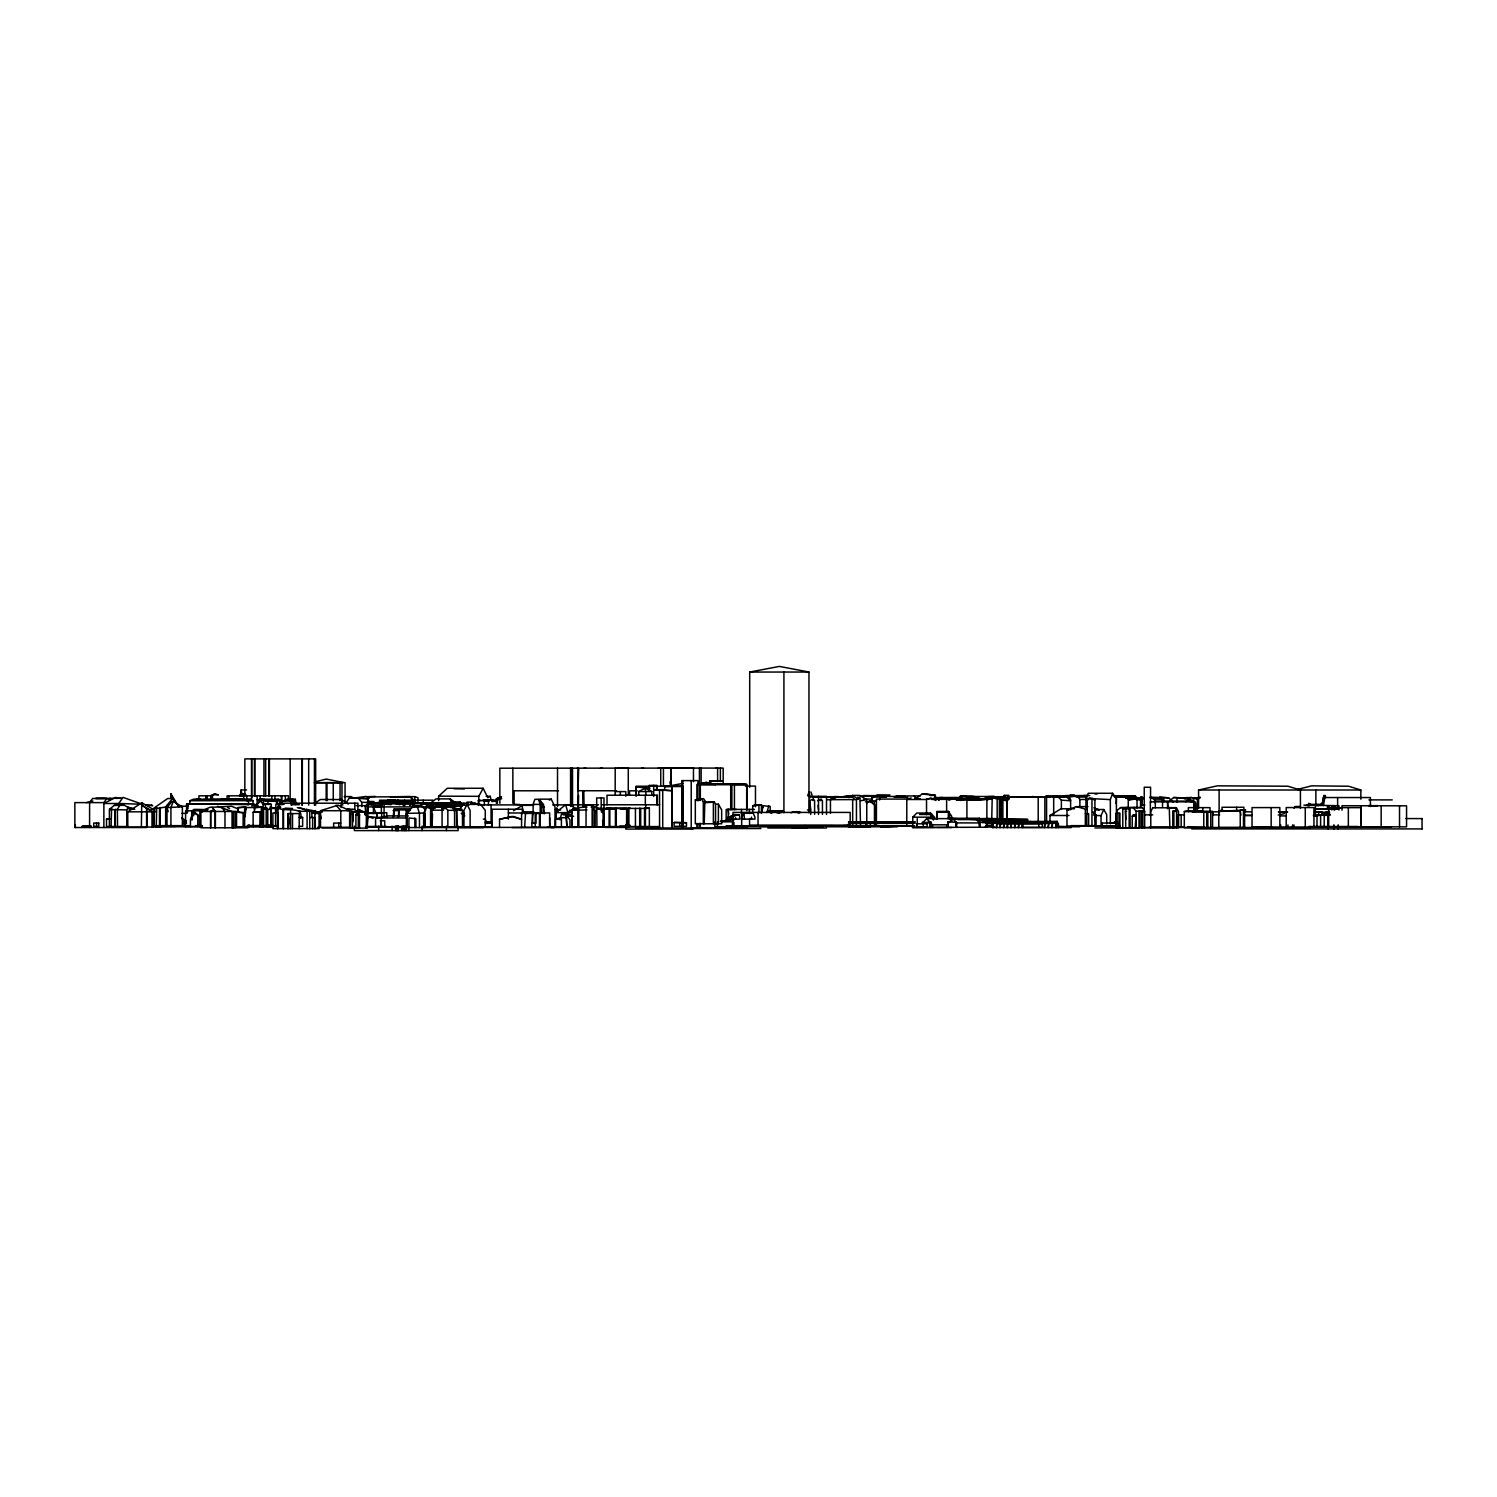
<?xml version="1.0" encoding="UTF-8"?>
<svg xmlns="http://www.w3.org/2000/svg" width="1497" height="1497" viewBox="0 0 1497 1497"><rect width="100%" height="100%" fill="white"/><g stroke="black" fill="none" stroke-linecap="round" stroke-linejoin="round"><path stroke-width="1.5" d="M472.528 803.197L476.776 803.87L470.545 803.197M154.827 810.27L141.841 802.841L141.71 805.087L146.612 808.23L146.594 827.111M497.397 803.29L497.434 798.762L501.551 796.853M406.043 826.138L406.305 830.592L406.529 813.376L413.677 805.873L421.387 805.985L425.784 810.008M146.612 808.23L147.342 827.111M572.21 806.527L571.835 768.186L571.835 806.434M578.385 806.527L578.591 795.337M583.531 806.527L583.175 790.79L583.175 806.49M601.457 812.197L601.532 808.979L596.798 808.998L594.683 814.087L594.739 826.849M432.539 814.181L432.034 826.812L432.034 810.158L434.953 807.239L453.479 807.164L460.683 810.42L457.895 809.147L454.096 810.981M1116.088 803.627L1116.406 799.136L1112.589 793.279L1088.282 793.279L1085.98 798.294L1085.98 807.557M1141.519 805.517L1142.005 798.855L1140.04 798.388L1137.383 800.277M397.846 830.592L398.183 826.138M1000.819 806.471L1001.343 799.173L1001.343 822.096M462.199 805.835L440.586 805.835M388.602 803.402L388.733 802.149L396.93 802.13M367.476 814.368L366.428 812.703L366.26 828.122M1190.115 800.745L1190.265 799.585L1193.015 800.745L1187.776 800.745L1190.265 799.585M240.231 796.385L241.129 789.948L246.575 789.948M1152.84 807.8L1176.492 807.8L1178.495 811.617L1178.495 827.747L1116.051 827.71L1116.051 813.189L1119.924 813.189L1119.924 827.71L1119.082 823.556M442.027 804.188L442.345 805.255M365.231 814.368C367.85 814.855 362.742 815.285 366.428 812.703M1320.972 805.611L1321.439 803.159M1322.394 803.066L1323.853 795.562L1325.219 795.562L1323.329 805.611L1323.329 797.545L1370.41 797.545L1370.41 806.546M413.078 805.592L413.49 803.402M962.234 797.564L939.368 797.639L938.806 800.165L938.806 798.238L935.775 797.433M820.768 800.745L821.105 799.23L817.493 800.745M812.946 800.577L813.283 799.061L809.671 800.577L809.671 809.727M359.093 812.104L353.011 811.935L352.319 828.122M365.118 814.873L365.436 811.973L363.023 812.291M367.476 818.953L367.701 806.153L365.436 806.135L365.436 813.526M425.691 806.92L367.514 806.902M413.266 803.702L412.816 805.517L420.788 805.517L421.275 803.683L425.953 803.683L430.837 806.078L433.101 806.022L433.101 803.402M446.761 806.041L447.453 803.197M387.555 801.55L373.576 803.01L373.951 801.513L367.607 801.55L368.786 802.373M367.607 801.55L368.786 796.909L410.796 796.76L414.763 801.55L393.936 801.55M365.436 806.135L367.532 803.777L374.119 803.402M429.901 806.92L425.504 806.846M375.822 812.871L373.427 806.92L381.361 806.92L373.427 805.536L373.894 803.758M403.161 805.423L403.161 803.197M559.972 819.795L561.487 813.975L565.604 814.031L569.983 819.795L569.983 826.793L555.593 826.831L555.593 818.99L561.412 817.68L566.689 817.68L566.689 826.831M931.284 816.857L931.92 814.48L919.607 814.499M353.086 811.935L353.217 815.079L352.487 814.2M423.37 803.122L413.247 803.197L420.376 803.14M1307.985 805.611L1308.771 803.29L1310.53 804.338M245.227 807.594L244.647 809.69L245.826 809.69L245.227 807.594L254.134 807.501L254.658 809.69M934.165 797.62L942.605 797.583L939.218 798.163L938.638 800.165M1094.812 819.72L1096.066 815.566L1101.043 815.566L1103.794 809.521L1095.673 809.521L1093.82 813.545M761.43 812.59L763.451 805.685L770.188 806.509L770.188 812.59M768.803 805.685L766.876 812.59M471.424 803.197L471.761 802.13L466.933 802.167M253.124 826.756L253.124 812.272L261.32 812.272L260.029 811.767L259.86 826.756M443.505 810.195L432.034 810.158L432.951 809.241L427.244 807.257L424.736 809.971L424.736 826.812L462.498 826.812L462.498 810.401L459.28 809.147L456.604 810.251L456.604 826.812M415.567 803.402L415.941 802.28M533.119 813.32L533.119 804.376L534.859 799.304L538.49 799.323L543.523 804.376L544.459 813.769M110.516 809.821L111.732 808.661M807.65 795.805L809.016 791.913L810.083 797.733M117.514 826.831L117.402 809.465L119.76 805.274L114.296 805.367L109.393 809.278L109.393 826.831L127.75 826.831M193.431 815.828L194.685 812.291L193.001 812.291L190.437 819.477L190.437 826.531M1110.344 823.855L1110.344 799.623L1112.589 793.279M182.391 825.857L182.391 806.789L173.184 801.475L170.92 807.65L170.92 825.857M245.826 809.69L244.984 816.744M425.391 809.521L423.745 813.32L425.092 813.432L425.092 827.542M399.736 804.825L400.317 803.496L395.695 803.533L407.689 803.197M571.835 813.75L571.611 810.364L569.796 810.364L568.242 813.825L565.641 804.731L570.656 804.806L575.653 808.736M971.141 799.23L974.94 799.304M373.146 818.354L368.112 816.445L367.158 827.055L408.906 827.055M355.912 815.079L359.486 815.079L355.912 815.079L357.577 811.973L353.011 811.935M936.598 818.653L936.897 811.411L948.443 811.411L951.643 816.183L951.643 820.73M948.237 818.803L948.443 811.411M1152.877 807.519L1150.781 811.617L1150.781 827.747M485.271 827.205L485.271 810.382L480.593 804.357L467.027 804.432L463.958 810.382L463.958 827.205M478.797 805.274L478.797 796.329L483.157 788.264L447.341 788.264L438.64 796.161L438.64 800.652M1309.538 805.386L1308.191 805.386L1308.771 804.338M1294.007 808.249L1294.98 806.49L1300.051 806.49M1056.47 827.542L1057.144 821.366L1058.136 827.542M886.523 796.891L880.273 796.947L879.618 799.978M1048.424 827.542L1048.779 822.639L1048.012 827.542M1052.204 827.542L1052.578 822.602L1051.792 827.542M1055.61 827.542L1056.47 822.545M1029.562 822.564L1030.273 821.366L1031.283 822.639M1030.048 822.564L1048.012 823.275M451.607 803.197L452.337 801.962L460.309 801.962L460.309 803.197M459.56 803.197L460.309 801.962M267.757 826.756L267.757 810.008L266.728 807.987L264.913 807.875L263.584 810.008L263.584 826.756M1135.194 827.71L1136.073 814.78L1133.135 814.78L1132.237 816.183L1132.237 827.71M1022.32 827.56L1022.694 822.639L1021.908 827.56M709.297 784.185L711.505 780.779L713.639 780.779M1014.517 827.56L1015.303 822.714L1014.929 827.56M1018.596 827.56L1018.989 822.676L1018.203 827.56M1007.556 827.56L1007.93 822.751L1003.888 823.35L1003.888 827.56M1010.831 827.56L1011.205 822.751L1014.517 823.294M1003.888 823.35L1003.495 827.56M1000.239 827.56L1000.632 822.714L999.865 827.56M405.837 817.456L406.454 809.709L398.894 809.709L398.258 817.456M996.609 827.56L997.002 822.676L996.216 827.56M372.978 803.402L371.013 805.349L371.013 803.402M992.885 822.602L992.979 827.56L992.885 822.602L993.615 821.516L994.757 822.732M393.056 817.456L394.067 809.147L409.822 809.147M459.878 808.736L462.461 804.993M117.178 798.257L115.662 797.377L103.873 803.496L118.675 803.496L123.016 797.377L142.458 804.263L138.229 804.263M1042.754 823.5L1055.722 823.2L1056.863 821.591L1058.435 823.837L1058.435 827.523M232.952 800.203L202.974 799.623L243.637 799.005L219.105 800.165M103.873 827.523L103.873 802.617L106.848 798.5L109.955 799.847M743.934 813.17L741.034 819.121L754.937 819.121L754.937 817.175L753.216 813.227L743.934 813.17L744.496 819.121M156.287 825.857L156.698 807.725L154.472 807.706L167.664 798.537L172.473 798.537L178.704 806.209M1001.755 798.855L1004.375 795.356L1008.941 795.356M602.636 820.468L603.272 826.849L603.272 809.858L595.151 807.051L592.962 809.84L594.739 809.896L594.683 826.849M1071.178 827.616L992.024 827.523L993.278 821.591L1057.144 821.366M168.225 811.692L167.009 807.65L171.856 801.475L173.184 801.475M922.713 821.965L921.927 822.957L929.843 822.957L930.741 821.853L922.713 822.863L926.624 818.634L949.397 818.634L951.68 821.067M165.643 825.857L165.643 807.014L172.473 798.537M569.796 812.646L555.743 812.646L565.641 804.731M126.777 826.831L126.777 809.914L128.592 807.688L130.239 809.39M368.954 801.12L366.896 798.612L349.381 797.976L346.35 802.373M1001.961 800.128L1007.35 799.304M254.771 806.733L260.16 800.521L263.566 804.413L260.16 800.521M260.646 800.521L257.147 804.544L257.147 795.88M289.333 799.435L291.578 800.82L291.634 804.6L299.437 804.6L296.144 803.739M411.151 804.937L413.471 802.336M159.524 825.857L159.524 808.081L165.643 807.014M992.099 798.687L987.084 799.566L990.939 798.893M320.489 827.242L320.564 810.663L338.191 805.143L349.624 810.7L349.624 827.242L317.458 827.429M280.706 800.82L290.699 800.315L291.747 804.6L297.791 803.702M111.096 826.831L111.564 809.016L109.58 808.736M250.673 800.745L250.673 799.492L243.057 799.679L250.673 799.473L253.03 800.652L253.03 804.619L255.463 804.619L247.66 803.964M912.777 817.175L916.8 813.039L930.479 813.039L934.484 817.175L912.777 817.175L912.777 827.467L986.617 827.242L986.617 822.489L979.319 818.279L947.863 818.279M948.013 827.242L948.013 821.834L948.855 822.695L952.897 818.691L956.826 822.901L979.525 822.938L975.595 818.691L951.194 818.784M114.745 826.831L114.745 809.746L117.402 809.465M574.361 809.821L572.864 809.129L578.852 809.241L578.852 826.849M606.173 826.718L649.361 826.718L649.361 808.193L644.29 808.361M1094.906 826.101L1094.906 799.941L1092.585 798.331L1089.629 798.331L1087.252 800.39L1087.252 814.405M600.035 809.521L604.114 810.102L604.114 826.849L571.723 826.849L571.723 810.064L572.864 809.129M1170.242 800.315L1173.667 797.508L1189.516 798.257L1173.667 797.508M866.576 803.215L869.495 800.839L876.512 800.839M243.038 793.859C250.055 796.367 242.308 791.876 239.801 795.412M280.557 807.108L275.56 808.736L275.56 826.325L277.6 826.325M1136.541 800.221L1142.005 796.965L1142.005 805.517M1135.025 807.519L1120.542 807.613L1116.968 810.495L1116.968 827.71M1142.005 796.965L1140.04 798.556M571.723 810.064L578.852 809.241M430.949 802.785L436.057 798.893L450.148 798.893L455.387 802.542M211.133 795.824L211.208 800.165L211.133 795.618L213.921 794.233L218.319 794.795L213.921 794.233M914.966 799.099L922.171 793.99L927.354 793.99L935.382 795.487L935.382 800.072M271.256 826.307L271.256 804.376L267.944 803.814M314.857 803.309L320.321 799.529L341.522 799.529L348.258 804.095M244.479 794.495L240.942 794.795M957.182 799.136L961.037 796.516L994.233 796.498L995.486 798.724M1188.337 811.018L1212.551 811.468L1212.551 827.71L1184.314 827.71L1184.314 811.542L1207.836 811.73L1207.836 827.71M513.508 810.738L522.64 805.349M160.759 827.036L127.769 827.111L127.769 811.823L141.841 802.841M277.6 812.965L277.918 828.627L277.6 807.893L280.557 807.632M1049.977 822.246L1049.977 815.491L1061.036 808.773L1074.565 808.773M950.165 819.551L948.892 811.861L937.234 812.253L937.234 818.803M848.78 797.639L852.504 795.412L859.727 795.412L866.763 799.772L866.763 826.756M834.783 797.096L830.442 799.679L830.442 813.339M937.234 812.253L948.892 811.861M285.085 808.155L292.57 808.474M704.226 823.762L704.825 802.13L714.387 802.13L715.547 804.188L715.547 823.762M704.226 802.71L714.387 802.13M827.018 799.679L856.452 799.585L859.914 798.013L860.532 826.756M215.849 794.233L211.133 795.618M771.142 813.227L773.612 811.861L779.507 812.89L773.612 811.861M501.121 796.629L496.368 798.855L496.368 803.365M1190.396 810.607L1188.337 811.73L1188.337 807.632L1210.006 807.632L1210.006 811.73L1202.128 811.73L1202.128 810.7L1192.042 811.73L1210.755 811.73L1210.755 827.71M1320.616 815.004L1323.254 813.563L1329.486 814.424L1323.254 813.563M271.836 795.824L271.836 799.679L259.168 799.585L281.23 800.539L278.872 799.51L257.147 799.679L267.944 800.633L267.944 804.376M350.335 828.122L351.252 811.449L355.369 811.599L359.392 809.503L363.584 812.347M638.695 795.225L638.695 791.557L645.132 788.227L651.775 791.557L651.775 795.225M273.558 826.812L236.545 826.756L236.545 812.216L244.647 812.74L238.004 812.216L238.004 807.65L245.826 807.089L245.826 809.11M549.305 800.128L551.252 799.155L555.013 807.07L555.013 826.737L548.127 826.737M247.66 804.619L253.816 803.814M238.004 807.65L245.826 807.089M450.784 807.669L451.776 807.201L454.601 810.326L454.601 826.812M442.083 826.812L442.083 808.623L445.021 807.201L447.846 810.326L447.846 826.812M991.575 826.55L992.212 797.807M991.575 798.107L999.36 798.425L999.36 822.227M242.963 795.824L239.539 795.412M484.934 800.259L489.351 800.783L483.83 800.652M247.884 827.785L200.897 827.785L200.897 811.468L209.973 807.257L212.2 807.276L214.165 809.858L210.721 811.468L210.721 827.785M214.165 809.858L210.553 811.468L210.553 827.785M496.368 798.855L500.709 796.853M410.608 801.999L414.632 800.184M920.356 795.899L896.179 796.011M369.272 797.153L370.227 796.741M274.943 795.824L274.943 799.679L278.872 799.454L281.23 804.301L283.644 804.301L281.342 804.301M1335.754 809.316L1337.457 808.586L1315.395 809.222L1329.954 809.222M727.261 817.624C731.509 819.888 741.389 809.259 739.462 819.158L727.261 819.158L727.261 817.624L729.395 816.707M729.657 816.595L734.428 814.518L739.462 815.004M482.539 800.352L486.3 799.623M763.058 806.977L761.43 804.881L754.413 804.937L752.692 805.91L752.692 812.684M790.921 812.815L793.41 811.748L799.304 812.684L793.41 811.748M187.911 808.548L187.424 804.114L189.857 803.964L189.857 800.727L193.076 799.398L250.673 799.492M253.124 812.272L260.029 811.767M752.692 805.91L761.43 804.881L761.374 813.432M238.491 809.091L231.567 806.265L212.218 807.276L215.4 811.468L215.4 827.785M872.059 801.475L872.059 797.115L877.485 794.944L889.929 794.944M243.038 794.533L241.092 795.412L242.963 795.412M911.13 797.882L906.789 799.492L926.531 799.51L930.835 797.882L934.502 799.51M354.49 798.013L366.091 796.423L369.272 798.032M1118.409 826.045L1066.987 826.157L1066.987 810.045L1076.399 806.64L1088.001 806.64M1322.281 814.536L1313.412 815.828L1316.93 815.828M269.591 803.833L263.453 804.376L271.256 804.376M835.588 797.901L830.442 799.679L832.819 797.003L811.542 797.003M626.064 826.681L630.181 825.296M1245.71 827.579L1218.801 827.579L1218.783 811.337L1220.654 810.981M957.949 800.277L983.323 798.762L979.15 800.109L966.613 800.109M491.39 800.745L490.211 796.292L487.779 797.695L483.157 788.264M314.445 812.74L321.911 812.141M1111.429 823.069L1117.417 822.471M1125.744 827.71L1125.482 807.594L1126.661 807.594L1125.744 808.736L1130.085 808.455L1130.085 827.71M254.303 811.767L254.658 807.538L262.536 807.164L262.536 826.756L260.89 822.489M1327.82 815.603L1330.384 814.798M1122.787 827.71L1122.787 808.642L1130.085 808.455M1126.399 808.361L1122.787 808.642M254.658 807.538L262.536 807.164M348.764 810.551L352.469 809.503M1336.784 808.848L1342.023 807.968M382.016 801.475L393.936 799.772L398.632 801.55M628.89 826.718L628.89 808.399L630.069 808.062L606.173 808.399L610.851 808.155L609.953 808.399M628.89 808.399L645.413 808.399L645.413 826.718M189.857 803.459L187.424 804.114L191.934 804.114M367.85 813.283L384.018 812.946L384.149 803.889M965.266 798.724L956.415 799.51L965.808 799.23M1297.207 789.48L1311.653 785.85L1348.591 786.224L1360.848 790.004L1360.848 799.155M86.377 802.617L92.889 801.007M315.324 781.733L326.29 779.076L343.3 782.463M667.737 786.224L682.95 783.38M699.754 783.885L706.004 782.351L715.716 784.503L745.263 784.503L735.551 784.596M1053.27 797.433L1066.145 796.404L1070.617 800.764L1061.392 800.165L1057.574 796.404M1062.346 797.321L1066.145 796.404M954.768 798.406L948.537 799.828L956.415 798.388L954.768 798.837M499.549 827.523L499.549 819.289L511.843 816.464L521.574 819.533M1278.195 815.023L1284.501 813.601M1198.573 808.305L1198.573 790.004L1217.435 785.831L1287.907 786.224L1300.425 790.004L1300.425 808.305M701.831 783.474L706.322 782.482L715.716 784.54L696.891 784.503L696.891 800.521M701.644 799.061L695.319 799.922L695.319 823.762L721.666 823.762L721.666 809.971L718.392 804.188L715.547 804.188M695.319 799.922L703.59 798.65L705.536 801.531L703.309 801.644L701.288 798.65M850.67 796.572L852.223 796.236L843.747 796.554L851.98 795.786M1086.579 795.768L1087.683 795.768M300.467 817.849L302.637 817.399L302.637 826.307L299.119 826.307M1002.335 798.799L1005.479 798.144L990.977 798.144M880.273 796.947C882.145 795.075 930.835 798.706 893.971 796.891M1196.59 798.5L1200.051 797.789M1193.277 798.743L1200.295 797.34M524.661 827.261L525.541 812.965M749.698 787.291L749.698 672.059L779.394 666.408L808.96 672.041L808.96 812.834M532.633 823.2L532.633 813.339L531.753 827.261M349.026 809.409L350.036 809.297M1243.913 809.933L1243.913 807.257L1222.039 807.257L1222.039 811.168L1245.71 810.027L1243.483 810.42M1046.571 823.518L1046.571 796.928L1044.85 797.209L1044.85 823.537M721.423 820.899L729.507 820.3M729.507 820.019L720.263 821.46L734.316 819.701M1130.329 799.81L1137.028 798.762L1128.251 798.762M386.806 817.287L386.806 812.721L365.755 812.721L371.219 812.834M486.955 822.62L491.858 821.909L491.858 827.13L454.227 827.074M860.532 800.689L866.763 799.772M1030.273 797.209L1032.425 797.003M128.368 826.531L106.512 826.531L106.512 819.215L109.749 818.803M609.111 808.754L616.277 808.661L609.111 808.754L609.111 826.924M491.802 801.55L496.368 801.045L489.893 799.791M660.738 786.318L660.738 768.111L671.03 767.924L671.03 786.281L671.03 767.924M277.918 807.688C283.195 812.628 304.116 805.274 300.541 817.867M690.791 768.204L693.467 767.924L693.467 781.677M340.006 782.463L338.116 782.781M423.745 827.542L423.688 813.002L406.529 813.376M151.515 809.54L154.809 809.222M682.95 785.962L664.612 786.524L682.819 786.524L682.819 827.991M243.057 799.81L247.005 799.473L247.005 800.745L247.005 799.492M898.724 797.153L905.46 796.591L894.214 796.516M280.201 800.82L295.302 800.858L293 799.435L285.347 799.679L289.333 799.379L289.333 800.82M1120.598 796.498L1129.056 795.768M1116.612 797.751L1116.144 796.498L1135.194 795.768L1137.907 798.65M1371.215 805.442L1368.595 805.648L1377.783 805.648L1371.963 806.116M584.036 768.204L585.739 767.998M600.484 768.204L602.224 768.204M182.391 806.789L167.009 807.632M298.633 811.411L315.493 810.962L315.736 813.713L311.881 812.478L311.881 817.1M641.745 768.186L643.504 768.017M658.175 768.186L659.915 768.186M1057.668 796.891L1077.84 796.142L1079.88 799.754M1066.874 796.891L1077.84 796.142M717.606 768.073L715.884 768.204L717.606 768.017L717.606 781.509M156.287 808.305L159.524 808.081M297.342 807.613L298.577 807.8M660.738 768.111L693.467 767.924M668.373 768.186L670.899 767.942M288.547 799.248L295.302 799.248L295.302 804.6L293 799.435L288.434 799.679L288.434 795.786L227.095 795.824L227.095 799.604M951.381 819.308L988.301 818.466L1027.578 819.439L1027.578 820.712L983.342 819.701M957.837 819.608L1027.578 819.439M181.792 818.129L186.451 820.899M1118.409 796.123L1135.194 795.768M1117.997 796.441L1133.135 795.712L1129.524 795.712M309.692 811.411L309.729 828.739M274.943 799.679L278.872 799.51M933.623 818.709L937.945 818.522M228.929 795.861L228.929 799.623L243.637 799.005M380.986 818.017L381.585 827.055M367.383 796.685L375.298 796.423M979.525 822.321L986.617 822.489L982.163 822.489M555.855 812.497L556.061 819.009M410.253 796.554L390.23 796.797L414.763 796.629L417.925 797.676L417.925 802.093M985.344 799.099L989.311 799.005M1005.198 799.099L1008.622 799.024M119.891 805.367L124.307 805.274L128.592 807.688M483.587 800.577L488.452 800.82L488.452 805.386M193.001 812.291L199.382 816.183L199.382 826.531M876.531 796.254L873.312 796.31L872.059 799.042L864.012 799.117M968.278 796.591L974.117 796.498M994.233 796.498L988.581 796.591C989.629 801.382 971.983 800.465 974.21 797.096L960.475 795.974L960.475 800.502M1022.32 823.219L1025.595 823.163L1027.148 821.516L1028.252 822.751M1052.204 823.219L1055.61 823.163M115.456 798.331L121.575 798.257L95.658 798.444L104.958 798.444M487.573 800.764L483.83 800.801L487.573 800.839L484.28 799.623M435.047 805.835L459.317 805.854M849.678 822.059L914.779 821.872M849.678 823.313L914.779 823.144M1128.251 797.302L1114.46 796.872L1128.251 797.302L1128.251 808.361M1018.596 823.275L1021.908 823.219M1048.424 823.256L1051.792 823.219M224.4 799.417L228.966 799.192M259.168 799.548L271.836 799.417M922.171 793.99L935.382 795.487M461.338 803.477L458.7 803.496L461.394 803.515M431.061 803.402L431.061 804.376L442.064 804.394L444.104 806.06L446.424 806.041L446.312 803.402M313.341 811.486L321.668 812.01L319.516 811.879M447.378 803.533L457.783 803.515L458.849 806.378L458.7 803.197M1173.367 802.074L1168.633 797.826L1149.939 797.134M269.947 808.511L276.72 808.455L269.834 807.145M499.549 819.289L513.153 816.464L520.919 818.915M850.128 822.096L915.004 821.872M850.128 823.369L915.004 823.144M1014.929 823.294L1018.203 823.275M200.766 799.304L196.201 799.66L200.766 799.623M457.783 803.515L454.938 803.197M850.67 795.936L852.298 795.917M383.288 803.402L390.68 803.402M447.378 805.929L449.044 805.929L445.451 803.683L446.312 806.92M522.659 805.367L533.624 805.311M460.683 810.42L462.498 810.401M983.51 822.283L990.415 822.246L990.415 823.518L985.812 823.537M833.792 796.61L838.582 796.591M383.962 803.402L381.978 805.386L382.072 803.402M1194.213 810.139L1194.512 801.569L1194.512 810.139M373.427 805.536L381.361 805.517L381.829 803.758L413.49 803.702L413.864 805.592L413.864 803.402M320.489 810.738L349.755 810.682L347.267 809.297L347.267 810.738M1141.724 811.224L1136.073 811.224L1133.135 807.575M1007.556 823.35L1010.831 823.331M715.716 784.503L699.904 784.503L699.941 800.539L699.904 784.334L746.685 784.391L746.685 809.634M1070.074 795.038L1074.303 795.038M501.738 798.762L497.229 798.762L497.229 803.365M259.804 799.342L264.763 799.473L264.763 800.745M1187.832 798.743L1176.941 797.789L1176.941 802.355M189.857 800.727L253.03 800.652M478.348 805.386L478.348 800.483L481.248 800.465M1163.656 798.968L1152.746 798.612L1161.822 798.612L1163.656 798.968L1163.656 800.727M488.452 800.82L478.348 800.483M370.676 803.402L368.636 805.349L368.636 803.402L468.093 803.197M445.694 803.683L436.114 804.544M413.471 803.59L405.313 803.59L404.658 805.48L404.564 800.184M433.12 803.702L435.515 803.402M429.358 806.92L435.777 806.378M1222.843 810.214L1220.673 810.364M311.881 812.478L319.048 813.788L319.048 828.627L272.884 828.627L272.884 812.965L277.918 812.965L277.544 828.627L277.6 807.108M408.456 815.959L388.434 815.902L375.485 818.036L406.697 817.942L406.697 827.055M428.741 826.756L429.751 826.756M749.698 672.059L808.96 672.041M617.382 768.186L628.684 768.186M577.318 768.111L578.684 768.391L578.01 790.715L616.465 790.79M703.627 783.436L709.69 783.436L709.69 780.873L722.321 781.247L712.011 780.742L717.793 781.097M314.258 782.594L345.059 782.594L345.059 802.935M315.53 782.781L341.41 782.781M699.96 784.334L746.685 784.391M676.869 786.224L636.225 786.224L636.225 795.936M745.45 786.093L755.48 786.093L755.48 806.733M649.923 786.767L635.926 786.767L635.926 795.936M656.753 786.767L656.453 789.724M1198.573 790.004L1360.848 790.004M662.722 827.991L662.722 789.724L653.702 789.724L672.003 790.678L656.753 789.724M558.512 790.809L514.126 790.79L514.126 804.263M637.217 790.828L629.545 790.828L629.545 795.319M615.173 791.595L625.802 791.595L625.802 796.254M638.695 791.557L651.775 791.557M1094.925 793.953L1097.133 793.953M863.282 795.543L884.858 795.73M1065.452 795.562L1088.094 795.562M1112.982 795.562L1126.754 796.367M211.695 795.824L198.914 795.824L198.914 799.66M1066.051 795.824L1045.935 795.824L1049.678 797.227M486.113 796.292L490.211 796.292M846.928 796.217L853.477 796.217M860.008 796.217L875.913 796.236M344.198 796.591L351.084 796.591L354.302 798.425M809.035 796.348L826.512 796.348L826.512 814.443M1032.35 796.629L1033.491 796.629L1032.032 796.666M852.018 796.76L812.89 796.703M895.019 796.872L902.41 796.984M1004.974 796.722L984.82 796.722L988.376 797.171M1007.425 796.76L1046.571 796.928M872.059 797.115L886.318 797.003M960.475 795.974L979.169 797.059M1076.118 797.059L1085.25 797.059M1126.043 797.134L1127.971 797.134L1129.543 800.352M1200.051 797.508L1192.828 798.519L1199.003 798.537M939.368 797.639L962.122 797.639M967.549 797.676L972.882 799.173L967.549 797.096M1126.081 797.789L1128.102 797.789M1176.941 797.789L1187.832 798.519M1125.838 798.013L1143.914 797.995M1150.295 797.995L1154.58 797.995L1154.58 802.56M106.848 798.5L92.571 798.5L89.595 802.617L89.595 827.523M1008.884 798.238L995.468 798.238L999.042 798.762M1128.102 798.388L1144.064 798.65M349.381 797.976L366.896 798.612M999.678 798.612L1007.855 800.24M908.847 799.08L876.419 799.08L876.419 825.951M991.968 799.099L926.531 798.837L926.531 814.649M1002.541 799.005L1009.146 799.005M551.252 799.155L539.743 799.155L543.523 807.126M931.789 799.267L949.229 799.267L931.752 799.454M229.92 799.641L193.057 799.66L200.766 799.417L196.201 799.398M1006.882 822.246L1006.882 800.764L1003.252 798.444L1001.343 798.949L1007.855 799.81M1089.629 798.331L1094.906 799.941M1368.932 799.885L1392.21 799.885M432.989 800.184L379.602 800.184L379.602 803.833M486.525 800.259L497.94 800.259M956.377 800.147L960.812 800.147M1001.343 799.772L1006.882 800.764M265.437 801.288L277.563 801.288L275.953 799.548L276.72 804.301M496.368 801.045L487.723 799.791M1194.512 801.569L1189.628 801.325M865.434 801.831L874.473 801.831L874.473 825.801M1150.351 815.734L1150.351 801.831L1194.007 801.831L1187.215 801.138M103.873 802.617L74.85 802.617L74.85 827.523L146.519 827.542M358.737 798.612L361.806 802.373L367.607 802.373M416.185 803.197L441.596 802.691L441.952 803.908M457.184 802.673L460.72 802.673M441.278 803.197L452.805 803.159M475.597 803.178L474.605 803.159M367.532 803.777L370.676 803.777M372.079 803.777L383.962 803.777M248.521 803.964L186.564 803.964L186.564 812.908M277.506 803.814L282.315 803.814M381.623 803.889L384.766 803.889M398.277 804.039L401.945 804.039M283.644 804.301L275.86 804.301L275.86 812.852M514.781 804.338L519.908 804.544M533.119 804.376L541.296 804.413L543.13 807.126L543.13 813.676M1322.412 804.338L1308.191 804.338L1308.191 805.386M453.947 804.469L457.783 804.469M468.879 804.993L455.051 805.255M480.219 804.899L533.512 804.918M552.655 804.918L598.538 804.768M602.206 804.768L659.559 804.768M1141.275 805.049L1144.906 805.049M114.296 805.367L124.307 805.274M464.257 805.255L452.899 805.255L458.381 805.274M525.597 805.18L529.957 805.18M1303.906 805.087L1309.576 805.723M356.267 805.648L367.607 805.648M251.496 805.873L258.401 805.873M421.387 805.985L413.677 805.873M179.359 806.191L188.416 806.191M440.848 806.265L461.675 806.265M1316.705 805.723L1318.932 805.723M587.03 807.051C574.642 807.313 562.198 811.243 586.974 809.84M591.09 807.051L595.151 807.051M427.244 807.257L435.365 808.099M1120.542 807.613L1142.08 807.575M1133.79 807.575L1142.379 807.575L1144.662 811.224L1144.662 827.71M1167.885 807.65L1175.912 807.65L1175.912 811.617M299.55 808.024L308.419 810.813M596.218 808.474L626.625 808.474L626.625 826.924M284.954 809.054L291.69 809.054M454.283 808.979L461.656 808.979M627.524 808.904L620.207 808.773L627.524 808.904L627.524 826.924L584.036 827.093M348.258 809.297L354.714 809.297M727.149 809.409L754.432 809.409M1094.401 809.578L1098.573 809.596M193.207 809.559L207.746 809.559M394.067 809.465L409.822 809.465M555.293 809.69L559.803 809.69M736.468 809.447L726.157 809.503L726.157 821.105M207.746 809.783L194.254 809.559M556.192 809.877L560.683 809.877M807.388 809.989L810.682 809.989L810.682 814.48M447.846 810.326L454.601 810.326M410.309 810.495L408.138 810.495L406.903 814.331L406.903 827.542M203.611 810.813L185.628 810.813L185.497 826.587M393.056 810.644L398.258 810.644M405.837 810.644L409.299 810.644M767.905 810.719L783.287 810.719L768.579 811.206M355.369 811.954L363.846 811.954L356.08 811.224M1126.661 811.224L1125.482 811.224L1125.931 819.477M1144.662 811.224L1139.011 811.037L1139.011 827.71M1186.129 811.224L1189.03 811.224M1209.632 811.73L1212.551 811.468M200.897 811.468L232.072 811.468L232.072 827.785M238.622 811.468L232.727 811.468L232.727 827.785M127.769 811.823L155.52 811.823M533.868 811.823L523.445 811.823L521.873 805.349M1172.806 811.617L1175.557 810.981M1184.333 811.542L1187.252 811.224M1219.774 811.823L1213.019 811.823L1213.019 815.547M1244.55 811.823L1251.38 811.823M1279.018 811.898L1287.214 811.898M315.362 811.879L321.668 811.879M365.436 811.973L355.369 811.224M936.598 811.992L948.162 811.973M1278.382 812.01L1287.588 812.01M1314.478 812.235L1321.757 812.235M1325.874 812.16L1329.486 812.16L1329.486 815.341L1324.209 815.341M1329.093 812.253L1315.077 812.235L1315.077 815.846M379.321 812.946L384.018 812.946M508.381 812.983L549.661 812.965L549.661 827.261L459.878 827.523M181.773 813.376L186.358 813.376M464.482 813.414L461.301 813.414L464.837 815.846M524.661 813.507L532.633 813.339M540.267 813.451L535.234 813.451L535.234 827.261M367.85 813.432L376.121 813.432M1085.344 813.601L1088.637 813.601L1088.637 826.194M566.278 814.555L562.816 814.555L571.555 814.574M1093.39 814.986L1096.066 814.986L1096.066 825.97M1144.587 814.855L1152.765 814.855M1177.091 814.855L1184.239 814.855M1212.832 814.892L1219.625 814.892M1317.004 814.78L1324.134 814.78M353.217 815.079L352.768 821.61M1245.298 815.322L1252.315 815.322M1313.412 815.117L1318.67 815.117M1049.977 815.491L1068.989 815.491M1244.101 815.547L1251.305 815.547M565.772 816.033L573.669 816.258M1132.237 816.183L1135.194 816.183M309.729 817.568L314.838 817.568L314.838 828.739L314.931 812.478M368.112 816.445L381.585 817.998M549.661 817.605L549.792 827.261M415.904 827.542L415.904 818.747L408.98 817.961L408.831 830.592M1405.814 818.578L1422.15 818.578M106.512 819.215L111.096 819.215M984.259 819.439L998.911 819.439L998.911 820.712L950.501 818.391M380.182 820.805L384.71 820.805L384.71 827.055M721.648 821.834L732.407 821.834L732.407 826.681M485.477 821.909L491.858 821.909M870.356 822.508L848.537 822.096L870.356 822.508L870.356 826.924L848.537 826.924L848.537 823.706M1115.789 822.021L1114.386 822.021L1117.922 822.414M340.792 823.088L333.644 823.088L333.644 827.242M485.271 823.069L491.69 823.069L491.69 827.205M1118.278 823.051L1101.811 823.051L1101.811 826.849L1118.278 826.849M182.073 818.129L184.15 823.238L186.507 823.238L185.347 819.963M531.753 823.2L536.057 823.2L536.057 813.451M926.624 818.634L932.444 824.81L948.35 824.81M156.549 825.652L190.044 825.652M195.527 825.633L202.413 825.633M274.101 825.633L248.371 825.633L266.99 825.689M843.747 825.596L879.993 825.596M881.845 825.633L913.432 825.633M1071.103 825.652L1095.074 825.652M183.308 825.764L154.303 825.857L154.303 807.725M726.157 825.745L832.931 825.689M852.018 825.801L914.798 825.876M985.7 825.895L991.575 825.895M1072.32 825.783L1117.585 825.951M247.042 825.988L274.213 826.082M619.758 826.101L626.158 826.101M752.692 826.25L770.188 826.25M825.24 826.007L840.173 826.007M156.53 826.475L175.804 826.4M185.628 826.531L202.394 826.307M246.799 826.4L272.136 826.419M365.755 826.438L386.806 826.438M393.056 826.55L407.577 826.55M609.204 826.587L659.559 826.587M759.035 826.456L769.514 826.456M825.67 826.269L859.559 826.269M985.681 826.325L993.409 826.475M1057.125 826.325L1070.991 826.662M1114.386 826.288L1117.922 826.288M1308.621 826.494L1358.135 826.494M155.8 826.718L202.376 826.812M365.436 826.756L408.999 826.756M734.316 826.681L714.855 826.681L714.855 821.928M745.412 826.681L823.649 826.681M826.269 826.756L887.216 826.774M1056.639 826.756L1079.805 826.756M1308.939 826.849L1406.562 826.849L1406.562 805.816L1342.023 805.723L1342.023 810.176M531.753 826.999L536.057 826.999M985.101 826.905L994.233 826.905M1149.322 827.13L1183.678 827.111M1391.48 826.98L1252.035 827.018L1252.035 807.594L1279.86 807.594L1279.86 827.018M551.046 827.504L591.558 827.298M605.275 827.429L627.168 827.429M747.396 827.261L733.979 827.261L733.979 822.489M1141.219 827.485L1272.394 827.485M1309.819 826.905L1313.412 826.905M1315.077 826.905L1318.67 826.905M1321.757 826.905L1325.35 826.905M393.655 827.542L483.363 827.579M511.843 827.598L554.302 827.598M791.539 827.523L807.632 827.523M912.384 827.542L935.382 827.542M936.598 827.523L951.643 827.523M321.874 827.897L367.476 828.122M635.926 827.991L746.685 827.991M767.886 828.009L826.512 828.009M1094.925 827.935L1139.254 827.935M1207.967 827.991L1264.89 827.991M1265.208 828.103L1310.1 828.103M690.753 828.533L760.85 828.533M1191.762 828.908L1422.15 828.908M692.999 829.076L625.802 829.076L625.802 824.51M1034.97 797.059L1045.393 797.078M1191.724 797.62L1186.391 797.602L1188.075 799.08M956.415 799.623L962.59 799.641L959.989 799.061M228.966 799.417L221.257 799.604M432.745 803.197L436.001 803.197M365.474 805.985L365.848 811.318M1325.781 809.297L1329.766 809.316M445.096 808.623L442.083 808.623M602.505 808.754L609.672 808.998L602.505 808.474M1076.399 806.64L1087.252 809.578M1066.987 810.027L1068.989 810.027M604.114 810.102L601.569 809.858L603.272 810.083M132.99 809.241L127.432 808.38M1279.785 815.902L1286.241 815.902M299.119 817.381L302.637 817.399M981.545 819.926L1027.578 820.712M956.826 827.242L955.965 822.302L955.965 827.242M1085.943 799.492L1079.88 799.473L1079.88 806.883M674.08 822.471L686.468 822.695L686.468 826.325L674.08 826.325L674.08 822.471L686.468 822.695M1083.791 795.525L1089.835 795.562M833.511 796.703L852.448 797.096L854.169 798.855M438.64 796.161L478.797 796.329M228.929 799.623L243.637 799.679L243.637 795.861M644.515 826.718L644.515 808.155L649.361 808.193M601.42 809.84L603.272 809.84M202.413 812.029L200.186 811M1000.239 823.294L1003.495 823.313M996.609 823.275L999.865 823.294M232.072 811.468L217.477 806.265M555.593 818.99L560.795 819.027M982.032 822.171L990.415 822.246M986.224 823.462L990.415 823.518M454.957 803.608L456.155 803.533M189.857 803.964L248.521 804.619L248.521 800.652L246.649 799.304M347.267 809.297L348.633 809.316M262.536 809.072L271.069 809.484L271.069 826.756M992.979 823.182L996.216 823.256M117.514 809.727L126.777 809.914M454.021 788.713L464.351 788.956M998.911 819.439L970.879 818.784M984.895 820.375L998.911 820.712M992.024 823.2L998.256 823.369M456.604 810.251L457.034 826.812M118.675 803.496L142.458 804.263M970.224 796.516L976.287 796.741M961.037 796.516L967.118 796.741M935.382 798.275L935.756 800.483M229.92 800.034L220.714 799.585M224.4 799.192L227.095 799.323M985.101 799.099L989.311 799.304L962.178 799.51M1085.98 798.294L1110.344 799.623M948.013 821.834L956.826 822.302M1126.605 798.35L1131.957 798.706M111.096 809.503L114.745 809.746M483.4 819.158L485.421 819.308L486.955 823.556M617.382 767.924L620.039 768.186M958.061 798.631L962.028 798.968M709.69 780.873L714.219 781.247M1218.97 811.374L1240.227 810.981L1241.05 815.117M355.369 811.599L360.945 812.104M533.643 813.62L530.499 812.965M1133.435 798.013L1140.92 798.687M1126.231 798.219L1130.853 798.65M1025.127 796.76L1029.375 797.153M196.201 799.66L200.766 800.09M1025.763 796.872L1028.982 797.171M1045.898 796.872L1049.06 797.171M382.072 803.758L391.054 804.656M543.13 807.126L544.459 807.276M485.477 822.396L491.69 823.069M1002.672 799.304L1006.77 799.828M1128.102 797.714L1131.077 798.088M920.318 798.743L914.798 798.257L918.466 798.743M636.225 786.767L649.923 788.732M290.699 800.315L291.634 800.858M304.789 809.166L298.633 807.613M306.286 811.411L306.286 809.334L315.736 811.131M484.373 800.016L486.843 800.502M472.528 803.384L474.942 803.87M128.648 807.875L134.749 809.241M1209.632 811.468L1210.755 811.73M170.883 798.238L170.883 793.971L178.985 807.033M1255.815 826.812L1260.324 827.991M298.633 810.887L300.541 811.411M804.6 825.521L808.736 826.681M1003.252 799.323L1005.741 799.81M127.75 807.051L134.019 808.848M1093.895 807.819L1099.285 810.045M798.968 812.478L796.348 811.599L800.951 812.478M857.669 797.209L859.914 798.013M267.944 800.633L260.216 799.061M388.153 799.772L393.281 801.7M401.832 802.111L397.846 800.184L397.846 803.908M227.694 807.557L229.621 808.511M265.006 803.833L265.886 808.754M147.417 808.268L152.919 811.823L152.919 827.111M1140.546 800.408L1137.028 798.144L1137.028 807.856M852.504 795.412L858.043 799.042M306.286 809.334L306.529 811.411M869.495 800.839L875.558 805.742L875.558 825.67M431.061 804.376L433.101 806.022M445.451 803.683L446.312 804.394L444.459 803.402M194.685 812.291L199.382 816.183M1194.213 801.569L1195.804 803.01L1195.804 809.634M1092.904 811.823L1096.066 814.986M425.709 803.683L427.992 806.06M1006.209 822.62L1009.277 822.62M1001.998 822.658L998.948 822.658M1013.506 822.62L1016.594 822.639M1020.86 822.658L1023.967 822.695M821.105 799.23L822.433 800.745L822.433 814.368M813.283 799.061L814.611 800.577L814.611 814.293M336.095 805.143L340.792 810.682L340.792 827.242M1043.11 822.602L1053.757 822.602M1035.625 822.639L1038.787 822.62L1038.731 827.392M221.593 807.164L224.98 811.468L224.98 827.785M213.921 809.896L215.156 811.468L215.156 827.785M1163.656 802.074L1159.763 797.022L1168.633 797.826M1185.474 801.644L1187.776 801.138L1155.328 801.045L1155.328 807.688M914.237 795.917L916.201 798.575M263.547 804.376L263.453 800.633M357.652 812.272L359.486 814.855M264.913 807.875L266.204 810.008L266.204 826.756M1103.794 809.521L1106.713 814.649L1106.713 823.893M1068.615 796.142L1070.617 799.679L1070.617 809.783M295.302 799.248L296.144 804.6M170.883 793.971L175.186 802.186M467.027 804.432L470.114 810.382L470.114 827.205M288.434 798.556L288.996 799.791L293 799.435M569.796 810.364L570.825 812.646M601.532 808.979L603.59 813.881L603.59 826.849M929.674 821.872L930.741 824.473M184.281 820.019L185.497 823.238M810.887 791.95L812.01 795.094M538.49 799.323L540.155 804.376L540.267 827.261M410.796 796.76L412.33 801.55M417.064 805.873L419.459 813.414L419.459 827.542M471.761 802.13L472.079 803.197M645.132 788.227L646.124 795.225M450.148 798.893L451.832 804.712M979.543 824.417L978.944 822.302L979.543 827.242M425.953 803.683L426.851 806.92M956.246 822.283L956.826 824.417M320.077 813.956L321.275 818.447M931.92 814.48L933.361 820M557.726 811.898L556.697 807.875L555.743 819.009M565.604 814.031L567.064 826.793M979.319 818.279L980.31 827.242M1004.375 795.356L1005.217 798.855M365.698 812.347L366.26 814.798M1323.853 795.562L1324.153 796.909M341.522 799.529L342.738 805.199M1325.219 795.562L1325.65 797.545M403.685 826.138L404.564 830.592L404.564 826.138M241.129 789.948L241.953 794.215M1169.269 807.538L1169.887 827.747M728.216 809.503L728.777 814.143M818.036 805.292L818.578 809.84M809.671 800.577L810.756 809.727M669.982 781.79L670.506 786.337M388.733 802.149L388.864 803.402M930.479 813.039L930.835 817.175M266.728 807.987L266.803 810.008M1422.038 818.578L1422.038 828.908M1399.527 805.742L1399.527 826.849M1381.151 805.742L1381.151 826.849M1361.054 805.873L1361.054 826.849M1360.885 826.868L1360.885 807.65L1328.662 807.65L1328.662 826.868M1348.348 807.65L1348.348 826.868M1338.936 809.952L1338.936 805.723L1306.263 805.087M1338.168 824.772L1338.168 828.908M1337.626 797.545L1337.626 808.792M1334.856 805.723L1334.856 809.952M1334.07 805.723L1334.07 809.952M1333.921 824.772L1333.921 828.908M1331.825 805.723L1331.825 809.952M1328.812 805.723L1328.812 809.952M1328.157 824.772L1328.157 828.908M1327.82 815.341L1327.82 826.924M1327.465 805.723L1327.465 808.586M1324.209 814.424L1324.209 826.905M1322.281 812.235L1322.281 814.78M1320.616 814.78L1320.616 826.98M1318.67 812.235L1318.67 815.828M1317.004 814.536L1317.004 826.98M1315.863 790.004L1315.863 803.739M1315.395 805.723L1315.395 813.638M1313.936 827.018L1313.936 807.557L1286.204 807.557L1286.204 827.018M1305.272 807.557L1305.272 827.018M1293.988 824.922L1293.988 828.103M1292.566 824.922L1292.566 828.103M1287.925 824.922L1287.925 828.103M1280.665 824.828L1280.665 828.103M1271.159 807.594L1271.159 827.018M1244.606 827.579L1244.606 810.176L1240.246 810.176L1240.246 827.579M1243.483 810.176L1243.483 827.579M1236.616 807.257L1236.616 811.168M1219.119 790.004L1219.119 812.89M1206.732 811.468L1206.732 827.71M1204.692 827.261L1187.495 826.999M1203.775 811.73L1203.775 827.71M1202.783 807.632L1202.783 811.73M1197.394 809.802L1197.394 798.818L1191.219 797.452L1184.67 798.762L1184.67 797.789M1194.007 801.101L1194.007 808.792M1191.425 826.831L1191.425 827.916M1181.17 814.855L1181.17 827.261M1178.364 814.855L1178.364 827.261M1176.623 827.747L1176.623 810.981L1172.806 810.981L1172.806 827.747M1173.891 810.981L1173.891 827.747M1167.959 806.509L1167.548 801.831L1167.548 808.792M1162.533 801.887L1162.533 806.509M1150.557 802.935L1150.557 787.235L1144.251 787.235L1144.251 811.898M1142.829 811.037L1142.829 827.71M1141.724 811.037L1141.724 827.71M1140.546 796.965L1140.546 807.257M1140.078 811.037L1140.078 827.71M1136.073 811.224L1136.073 827.71M1129.168 808.736L1129.168 827.71M1119.007 813.189L1119.007 827.71M1116.406 797.433L1116.406 827.055M1102.26 823.051L1102.26 826.849M1101.043 815.566L1101.043 825.97M1091.949 799.941L1091.949 826.101M1086.766 813.601L1086.766 826.194M1085.344 809.578L1085.344 826.194M1061.392 800.165L1061.392 809.409M1055.965 822.545L1055.965 827.542M1053.682 814.667L1053.682 797.003L1006.938 797.078L1007.144 827.56M1044.663 827.542L1045.018 822.639L1044.232 827.542M1038.207 797.078L1038.207 823.518M1013.843 819.57L1013.843 820.824M1011.205 822.751L1011.242 827.56M1002.878 800.745L1002.878 822.246M1001.156 821.909L1000.333 798.425L1000.333 822.227M997.17 798.107L997.17 822.171M986.879 798.855L986.879 825.895M966.912 798.855L966.912 819.121M947.152 824.417L947.152 827.242M946.628 798.837L946.628 812.384M935.195 799.866L935.195 795.244L930.404 795.543M932.444 824.81L932.444 827.242M930.741 821.853L930.741 827.242M929.843 822.957L929.843 827.242M923.293 823.818L923.293 827.186M917.249 818.56L917.249 827.429M906.789 799.08L906.789 825.951M865.958 822.096L865.958 826.924M858.155 821.947L858.155 823.2M856.452 799.585L856.452 826.756M852.672 799.679L852.672 826.756M818.522 796.348L818.522 814.443M783.923 672.059L783.923 812.777M758.942 805.91L758.942 812.684M758.043 812.422L758.043 825.128M751.494 817.175L751.494 819.121M749.398 809.409L749.398 813.526M749.567 818.765L749.567 825.128L850.184 825.128L850.184 812.422L733.006 812.422L733.006 825.689M746.835 786L746.835 810.794M741.67 812.422L741.67 825.689M741.483 809.409L741.483 814.069M735.551 817.624L735.551 819.158M734.428 784.391L734.428 809.634M731.883 784.391L731.883 809.634M730.929 817.624L730.929 819.158M730.704 784.391L730.704 809.634M728.216 809.409L728.216 821.105M723.182 783.867L723.182 768.073L499.848 768.204L499.848 803.29M720.375 768.073L720.375 781.509M718.392 804.188L718.392 823.762M717.344 821.928L717.344 826.681M713.377 802.71L713.377 823.762M703.309 801.644L703.309 823.762M701.139 784.016L701.139 768.017L699.436 768.204L699.436 784.072M700.334 784.391L700.334 800.446M700.334 823.406L700.334 827.991M697.958 800.914L697.958 780.611L682.033 780.611L682.033 827.991M697.958 823.481L697.958 827.991M696.891 823.406L696.891 827.991M691.221 780.611L691.221 827.991M679.732 822.658L679.732 826.325M672.003 827.991L672.003 786.524L671.704 827.991M664.612 786.224L664.612 790.21M663.433 767.924L663.433 786.281M661.356 789.724L661.356 790.659M659.559 789.724L659.559 827.991M657.389 804.768L657.389 795.225L607.015 795.225L607.015 804.768M657.052 795.225L657.052 804.768M656.884 790.397L656.884 785.345L649.286 785.345L649.286 789.574M653.702 785.345L653.702 796.479M645.675 804.768L645.675 809.129M645.338 795.225L645.338 804.768M640.679 808.399L640.679 826.718M639.706 808.174L639.706 826.718M635.439 808.399L635.439 826.718M628.272 768.073L628.272 794.926M620.338 791.595L620.338 795.225M616.277 808.474L616.277 826.924M615.435 808.754L615.435 826.924M615.211 768.073L615.173 795.225M609.84 808.661L609.84 826.924M603.983 809.016L603.983 797.938L596.648 797.938L596.947 826.849M601.176 797.938L601.176 809.016M592.962 826.849L592.962 804.75L586.038 804.75L586.038 826.849M592.138 804.75L592.138 826.849M583.83 790.715L583.83 806.527M578.01 768.391L577.992 806.527M577.823 810.064L577.823 826.849M572.509 768.111L572.509 806.527M572.116 816.258L572.116 827.485M570.582 768.186L570.582 806.434M561.412 817.68L561.412 826.831M557.52 768.186L557.52 806.434M541.296 804.413L541.296 813.358M539.463 813.451L539.463 827.261M522.303 813.732L522.303 809.222L492.157 809.222L492.157 827.261M521.574 812.965L521.574 827.523M512.853 768.204L512.853 803.29M508.381 809.222L508.381 819.102M491.072 804.899L491.072 822.994M484.354 800.839L484.354 805.386M463.789 803.234L463.789 804.881M461.226 804.881L461.226 807.126M458.101 826.063L458.101 830.592L354.321 830.592L354.321 826.063M452.337 801.962L452.337 803.197M450.784 804.899L448.277 804.899M446.424 826.063L446.424 830.592M444.104 803.402L444.104 806.06M442.064 803.402L442.064 804.394M440.867 803.197L410.421 803.533L409.879 805.592L410.608 803.197M430.837 803.402L430.837 806.078M430.575 809.259L430.575 826.812M429.414 803.402L429.414 804.862L431.81 803.44L424.736 803.421L422.341 804.862L422.341 803.402M428.816 803.402L428.816 804.413M426.851 803.402L426.851 804.413M423.688 813.002L423.688 827.542M423.239 800.184L423.239 803.814M422.117 826.119L422.117 830.592M420.788 803.402L420.788 805.517L412.816 806.92L413.078 803.402M414.763 796.629L414.763 801.213M414.856 817.961L414.856 827.542M405.313 826.307L405.313 830.592M403.872 803.197L403.853 805.592M403.03 826.045L403.03 830.592M401.945 826.176L401.945 830.592M399.624 803.197L396.724 803.197M398.894 809.709L398.894 816.015M398.277 826.176L398.277 830.592M397.678 800.184L397.678 803.908M397.678 826.082L397.678 830.592M396.406 826.082L396.406 830.592M395.695 826.082L395.695 830.592M394.067 809.147L394.067 815.865M392.064 826.082L392.177 830.592M384.018 812.721L384.018 817.437M381.66 813.283L381.66 817.68M381.361 803.402L381.361 813.526M380.856 801.55L380.856 803.402M380.986 820.805L380.986 827.055M378.685 826.082L378.685 830.592M377.207 817.661L377.207 813.283L376.664 817.755M375.579 817.998L375.579 827.055M373.427 803.402L373.427 813.526M368.131 806.135L368.131 813.526M367.701 806.153L367.701 813.526M362.798 811.224L363.846 811.973L357.484 811.973L357.484 815.079M361.806 802.373L361.806 806.658M359.486 828.122L359.486 814.274L355.912 814.274L355.912 828.122M358.27 814.274L358.27 828.122M357.914 809.783L357.914 803.197L279.658 803.197L279.658 807.594M354.826 803.197L354.826 809.783M341.971 782.594L341.971 800.67M341.129 803.197L341.129 807.594M340.062 782.594L340.062 800.67M338.79 823.088L338.79 827.242M333.27 782.594L333.27 800.67M327.001 782.594L327.001 800.67M326.159 782.594L326.159 800.67M320.077 812.74L320.077 827.429M315.661 805.143L315.661 758.885L244.834 758.885L244.834 795.917M314.445 758.848L314.445 805.33M312.648 817.568L312.648 828.739M308.681 758.848L308.681 805.161M307.091 810.887L307.091 828.627M302.319 758.848L302.319 805.161M302.02 758.848L302.02 805.161M299.213 828.627L299.213 813.582L287.836 813.582L287.836 828.627M292.514 813.582L292.514 828.627M291.241 800.82L291.241 805.33M290.586 810.944L290.586 828.627L288.21 813.582L288.21 828.627M290.156 758.848L290.156 800.689M285.347 795.786L285.347 800.82M283.513 809.016L283.513 828.627M283.139 808.998L283.139 828.627M281.885 795.768L281.885 804.694M281.342 795.768L281.23 804.301M278.292 804.301L278.292 808.661M277.563 800.558L277.563 804.301M270.171 824.978L270.171 826.774M269.404 758.885L269.404 796.048M268.955 758.885L268.955 796.048M268.973 824.978L268.973 826.774M265.643 758.885L265.643 796.048M263.94 758.885L263.94 796.048M263.06 804.413L263.06 808.492M261.32 807.538L261.32 826.756M261.096 799.417L261.096 801.101M260.216 795.88L260.216 799.679M254.864 758.885L254.864 796.048M254.453 758.885L254.453 796.048M251.777 758.885L251.777 798.219M251.496 758.885L251.496 798.219M249.213 824.978L249.213 826.774M248.015 824.978L248.015 826.774M246.762 795.861L246.762 799.679M244.647 807.65L244.647 826.756M243.132 812.74L243.132 826.756M235.179 811.468L235.066 827.785M233.438 811.468L233.438 827.785M212.443 795.113L212.443 799.997M211.695 795.618L211.695 800.165M207.166 795.824L207.166 799.623M206.68 795.824L206.118 799.66L206.118 795.824M199.868 810.813L199.868 826.531M197.81 816.202L197.81 826.531M192.252 810.813L192.252 819.795M191.71 810.813L191.71 819.795M187.424 803.964L187.424 812.983M184.15 823.238L184.15 826.587M171.219 794.046L171.219 798.593M167.009 805.311L167.009 825.857M160.085 807.444L160.085 825.857M152.002 827.111L152.002 811.823L141.71 805.087L141.373 827.111M115.288 809.241L115.288 826.831M109.955 798.238L109.955 800.352M96.613 823.051L96.613 826.363M75.355 824.791L75.355 827.523M1042.455 823.93A920.711 455.163 -21.6 0 1 997.938 823.78M682.501 780.611L682.501 827.991L682.501 780.611M699.904 823.406L699.904 827.991L699.904 823.406M1058.267 796.797L1052.597 796.048L1058.267 796.797M151.627 805.199L145.883 805.199L152.694 805.704L151.627 805.199M779.544 811.823L777.542 811.823L781.153 812.553L779.544 811.823M1042.324 822.714L1022.788 822.714L1022.788 827.392L1042.324 827.392L1042.324 822.714M98.765 823.051L93.731 823.051L93.731 826.363L98.765 826.363L98.765 823.051M927.111 823.818L917.081 823.818L917.081 827.186L927.111 827.186L927.111 823.818M91.111 826.213L82.148 826.307L91.111 826.213M897.863 826.456L881.041 826.999L897.863 826.456"/></g></svg>
